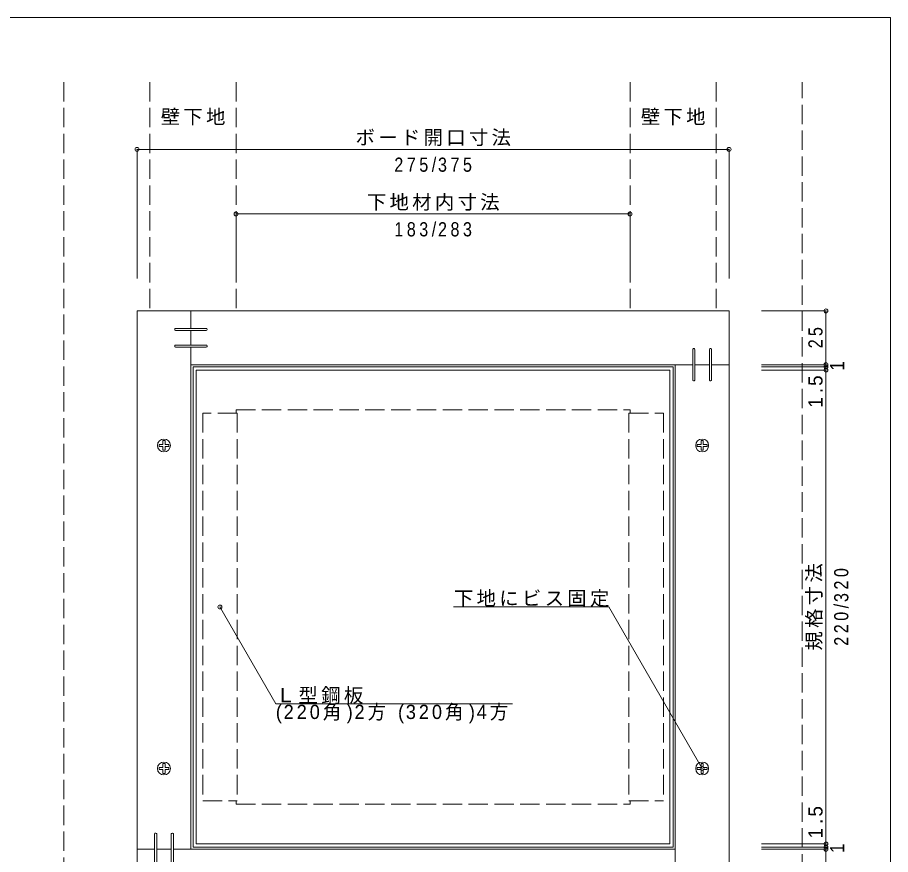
# Model space of a CAD drawing. Units: millimetres at full size, sheet at 1:3; details may follow other scales. Extents: x -423 to 423, y -292 to 292.
# Drawn here: x 17.5 to 423, y -96.2 to 292.5 of the extents above; entities that cross this region are included whole.
import ezdxf
from ezdxf.enums import TextEntityAlignment as Align

# ---------------------------------------------------------------- set-up
doc = ezdxf.new("R2010")
doc.units = ezdxf.units.MM
doc.header["$LTSCALE"] = 3
doc.header["$PDMODE"] = 32
doc.header["$PDSIZE"] = 1.8
doc.linetypes.add('DASHED3', pattern=[4, 3, -1])
for name, color, linetype, lineweight in [('3-0_ＫＢ製品', 7, 'Continuous', 9), ('3-1_躯体', 3, 'Continuous', 9), ('3-3_寸法', 4, 'Continuous', 9), ('3-4_引出線字', 4, 'Continuous', 9), ('3-5_文字', 7, 'Continuous', 9), ('3-8_他製品', 7, 'Continuous', 9), ('F-0_図面枠', 5, 'Continuous', 9)]:
    doc.layers.add(name, color=color, linetype=linetype, lineweight=lineweight)
doc.layers.add('4-5_文字', color=7, linetype='Continuous')
doc.styles.add('HGｺﾞｼｯｸM', font='')
doc.styles.get('HGｺﾞｼｯｸM').set_extended_font_data('HGｺﾞｼｯｸM')

msp = doc.modelspace()

# ---------------------------------------------------------------- linework, layer by layer
at = {"layer": '3-0_ＫＢ製品', "color": 2}
for p, q in [((73, 156.25), (73, -118.75)), ((348, 156.25), (73, 156.25)), ((98, 156.25), (98, 148.128)), ((348, -118.75), (348, 156.25)), ((98, 147.128), (98, 140.372)), ((98, 139.372), (98, -93.75)), ((331.122, 131.25), (98, 131.25)), ((99, 130.25), (99, -92.75)), ((322, 130.25), (99, 130.25)), ((322, -92.75), (322, 130.25)), ((323, -101.872), (323, 131.25)), ((338.878, 131.25), (332.122, 131.25)), ((348, 131.25), (339.878, 131.25)), ((100.5, 128.75), (100.5, -91.25)), ((320.5, 128.75), (100.5, 128.75)), ((320.5, -91.25), (320.5, 128.75)), ((99, -92.75), (322, -92.75)), ((100.5, -91.25), (320.5, -91.25)), ((73, -93.75), (81.122, -93.75)), ((82.122, -93.75), (88.878, -93.75)), ((89.878, -93.75), (323, -93.75))]:
    msp.add_line(p, q, dxfattribs=at)
at = {"layer": '3-0_ＫＢ製品'}
for p, q in [((83.25, 93.25), (83.25, 94.25)), ((84.859, 94.25), (83.25, 94.25)), ((85, 94.391), (84.859, 94.25)), ((85, 96), (86, 96)), ((85, 94.391), (85, 96)), ((86, 94.391), (86, 96)), ((86, 94.391), (86.141, 94.25)), ((86.141, 94.25), (87.75, 94.25)), ((87.75, 94.25), (87.75, 93.25)), ((333.25, 93.25), (333.25, 94.25)), ((334.859, 94.25), (333.25, 94.25)), ((335, 94.391), (334.859, 94.25)), ((335, 96), (336, 96)), ((335, 94.391), (335, 96)), ((336, 94.391), (336, 96)), ((336, 94.391), (336.141, 94.25)), ((336.141, 94.25), (337.75, 94.25)), ((337.75, 94.25), (337.75, 93.25)), ((84.859, 93.25), (83.25, 93.25)), ((84.859, 93.25), (85, 93.109)), ((85, 93.109), (85, 91.5)), ((86, 91.5), (85, 91.5)), ((86, 93.109), (86.141, 93.25)), ((86, 93.109), (86, 91.5)), ((86.141, 93.25), (87.75, 93.25)), ((334.859, 93.25), (333.25, 93.25)), ((334.859, 93.25), (335, 93.109)), ((335, 93.109), (335, 91.5)), ((336, 91.5), (335, 91.5)), ((336, 93.109), (336.141, 93.25)), ((336, 93.109), (336, 91.5)), ((336.141, 93.25), (337.75, 93.25)), ((83.25, -55.75), (83.25, -56.75)), ((84.859, -55.75), (83.25, -55.75)), ((84.859, -56.75), (83.25, -56.75)), ((84.859, -55.75), (85, -55.609)), ((85, -56.891), (84.859, -56.75)), ((86, -54), (85, -54)), ((85, -55.609), (85, -54)), ((86, -55.609), (86, -54)), ((86, -55.609), (86.141, -55.75)), ((86, -56.891), (86.141, -56.75)), ((86.141, -55.75), (87.75, -55.75)), ((86.141, -56.75), (87.75, -56.75)), ((87.75, -56.75), (87.75, -55.75)), ((333.25, -55.75), (333.25, -56.75)), ((334.859, -55.75), (333.25, -55.75)), ((334.859, -56.75), (333.25, -56.75)), ((334.859, -55.75), (335, -55.609)), ((335, -56.891), (334.859, -56.75)), ((336, -54), (335, -54)), ((335, -55.609), (335, -54)), ((336, -55.609), (336, -54)), ((336, -55.609), (336.141, -55.75)), ((336, -56.891), (336.141, -56.75)), ((336.141, -55.75), (337.75, -55.75)), ((336.141, -56.75), (337.75, -56.75)), ((337.75, -56.75), (337.75, -55.75)), ((85, -56.891), (85, -58.5)), ((85, -58.5), (86, -58.5)), ((86, -56.891), (86, -58.5)), ((335, -56.891), (335, -58.5)), ((335, -58.5), (336, -58.5)), ((336, -56.891), (336, -58.5))]:
    msp.add_line(p, q, dxfattribs=at)
for centre in [(85.5, 93.75), (335.5, 93.75), (85.5, -56.25), (335.5, -56.25)]:
    msp.add_circle(centre, 3, dxfattribs=at)
at = {"layer": '3-1_躯体', "linetype": 'DASHED3'}
for p, q in [((119, 110.25), (302, 110.25)), ((119, 110.25), (119, 108.75)), ((302, 110.25), (302, 108.75)), ((119, -71.25), (119, -72.75)), ((119, -72.75), (302, -72.75)), ((302, -71.25), (302, -72.75))]:
    msp.add_line(p, q, dxfattribs=at)
at = {"layer": '3-3_寸法'}
for p, q in [((73, 231.25), (348, 231.25)), ((73, 231.25), (73, 171.25)), ((348, 231.25), (348, 171.25)), ((119, 201.25), (302, 201.25)), ((119, 201.25), (119, 171.25)), ((302, 201.25), (302, 171.25)), ((393, 156.25), (363, 156.25)), ((393, 156.25), (393, 131.25)), ((393, 131.25), (363, 131.25)), ((393, 130.25), (363, 130.25)), ((393, 131.25), (393, 130.25)), ((393, 130.25), (393, 128.75)), ((393, 128.75), (363, 128.75)), ((393, 128.75), (393, -91.25)), ((393, -91.25), (363, -91.25)), ((393, -92.75), (363, -92.75)), ((393, -91.25), (393, -92.75)), ((393, -92.75), (393, -93.75)), ((393, -93.75), (363, -93.75)), ((393, -93.75), (393, -118.75))]:
    msp.add_line(p, q, dxfattribs=at)
for p in [(73, 231.25), (348, 231.25), (119, 201.25), (302, 201.25), (393, 156.25), (393, 131.25), (393, 130.25), (393, 128.75), (393, -91.25), (393, -92.75), (393, -93.75)]:
    msp.add_point(p, dxfattribs=at)
at = {"layer": '3-4_引出線字'}
for p, q in [((111.5, 18.75), (137.481, -26.25)), ((219.957, 18.75), (292.199, 18.75)), ((335.5, -56.25), (292.199, 18.75)), ((247.393, -26.25), (137.481, -26.25))]:
    msp.add_line(p, q, dxfattribs=at)
for p in [(111.5, 18.75), (335.5, -56.25)]:
    msp.add_point(p, dxfattribs=at)
at = {"layer": '3-5_文字'}
for p, q in [((90.5, 147.528), (90.5, 147.728)), ((90.9, 148.128), (105.1, 148.128)), ((90.9, 147.128), (105.1, 147.128)), ((105.5, 147.528), (105.5, 147.728)), ((90.5, 139.972), (90.5, 139.772)), ((90.9, 140.372), (105.1, 140.372)), ((90.9, 139.372), (105.1, 139.372)), ((105.5, 139.972), (105.5, 139.772)), ((331.122, 138.35), (331.122, 124.15)), ((331.722, 138.75), (331.522, 138.75)), ((332.122, 138.35), (332.122, 124.15)), ((338.878, 138.35), (338.878, 124.15)), ((339.278, 138.75), (339.478, 138.75)), ((339.878, 138.35), (339.878, 124.15)), ((331.722, 123.75), (331.522, 123.75)), ((339.278, 123.75), (339.478, 123.75)), ((81.122, -86.65), (81.122, -100.85)), ((81.722, -86.25), (81.522, -86.25)), ((82.122, -86.65), (82.122, -100.85)), ((88.878, -86.65), (88.878, -100.85)), ((89.278, -86.25), (89.478, -86.25)), ((89.878, -86.65), (89.878, -100.85))]:
    msp.add_line(p, q, dxfattribs=at)
for centre, start, end in [((90.9, 147.728), 90, 180), ((90.9, 147.528), 180, 270), ((105.1, 147.728), 0, 90), ((105.1, 147.528), 270, 0), ((90.9, 139.972), 90, 180), ((90.9, 139.772), 180, 263.07594), ((90.9, 139.772), 263.07594, 270), ((105.1, 139.972), 0, 90), ((105.1, 139.772), 270, 0), ((331.522, 138.35), 173.07594, 180), ((331.522, 138.35), 90, 173.07594), ((331.722, 138.35), 0, 90), ((339.278, 138.35), 90, 180), ((339.478, 138.35), 0, 90), ((331.522, 124.15), 180, 270), ((331.722, 124.15), 270, 0), ((339.278, 124.15), 180, 270), ((339.478, 124.15), 270, 0), ((81.522, -86.65), 173.07594, 180), ((81.522, -86.65), 90, 173.07594), ((81.722, -86.65), 0, 90), ((89.278, -86.65), 90, 180), ((89.478, -86.65), 0, 90)]:
    msp.add_arc(centre, 0.4, start, end, dxfattribs=at)
at = {"layer": '3-8_他製品', "linetype": 'DASHED3'}
for p, q in [((39, 262.5), (39, -225)), ((79, 262.5), (79, 156.25)), ((119, 262.5), (119, 156.25)), ((302, 262.5), (302, 156.25)), ((342, 262.5), (342, 156.25)), ((382, -225), (382, 262.5)), ((119.5, 108.75), (103.5, 108.75)), ((103.5, 108.75), (103.5, -71.25)), ((119.5, 108.75), (119.5, -71.25)), ((301.5, 108.75), (301.5, -71.25)), ((103.5, -71.25), (119.5, -71.25)), ((301.5, -71.25), (317.5, -71.25))]:
    msp.add_line(p, q, dxfattribs=at)
msp.add_lwpolyline([(301.5, 108.75), (317.5, 108.75), (317.5, -71.25)], dxfattribs=at)
at = {"layer": 'F-0_図面枠'}
for p, q in [((-423, 292.5), (423, 292.5)), ((423, 292.5), (423, -292.5))]:
    msp.add_line(p, q, dxfattribs=at)

# ---------------------------------------------------------------- texts
at = {"layer": '3-3_寸法', "color": 7, "style": 'HGｺﾞｼｯｸM', "width": 0.9}
for p in [(403.5, 128.5), (403.5, -95.5)]:
    msp.add_text('1', height=6.598, rotation=90, dxfattribs=at).set_placement(p, align=Align.BOTTOM_LEFT)
at = {"layer": '3-3_寸法', "color": 7, "char_height": 6.598, "attachment_point": 7, "style": 'HGｺﾞｼｯｸM'}
for s, insert in [('\\T1.17;ボード開口寸法', (174.5, 232.75)), ('\\T1.39;\\W0.85;275/375', (192.5, 220.75)), ('\\T1.17;下地材内寸法', (179.75, 202.75)), ('\\T1.39;\\W0.85;183/283', (192.5, 190.75))]:
    msp.add_mtext(s, dxfattribs=dict(at, insert=insert))
at = {"layer": '3-3_寸法', "color": 7, "char_height": 6.598, "attachment_point": 7, "rotation": 90, "style": 'HGｺﾞｼｯｸM'}
for s, insert in [('\\T1.36;\\W0.85;25', (391.5, 138.875)), ('\\T1.38;1.5', (391.5, 111.25)), ('\\T1.17;規格寸法', (391.5, -1.5)), ('\\T1.39;\\W0.85;220/320', (403.5, 0.75)), ('\\T1.38;1.5', (391.5, -88.75))]:
    msp.add_mtext(s, dxfattribs=dict(at, insert=insert))
at = {"layer": '3-5_文字', "char_height": 6.598, "attachment_point": 7, "style": 'HGｺﾞｼｯｸM'}
for s, insert in [('\\T1.17;壁下地', (84, 242.375)), ('\\T1.17;壁下地', (307, 242.375)), ('\\T1.17;下地にビス固定', (220.199, 18.75)), ('\\T1.17;Ｌ型鋼板', (137.481, -26.25))]:
    msp.add_mtext(s, dxfattribs=dict(at, insert=insert))
at = {"layer": '4-5_文字', "insert": (137.481, -35.25), "char_height": 6.598, "attachment_point": 7, "style": 'HGｺﾞｼｯｸM'}
msp.add_mtext('\\T1.3;\\W0.95;(220角)2方\\~(320角)4方', dxfattribs=at)

doc.saveas('drawing.dxf')
